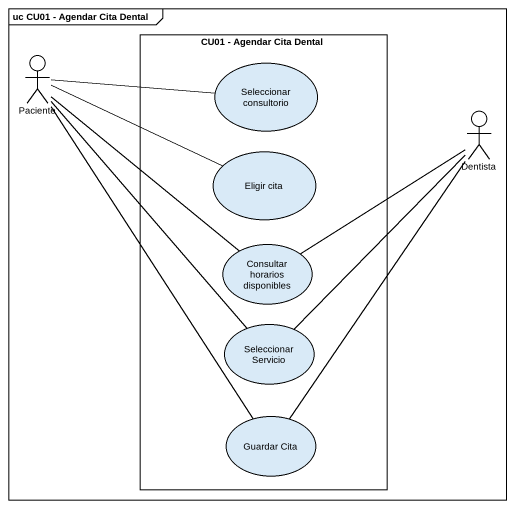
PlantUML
@startuml
mainframe uc CU01 - Agendar Cita Dental
rectangle "CU01 - Agendar Cita Dental" as CU01_Agendar_Cita_Dental {
  usecase "Seleccionar consultorio" as Seleccionar_consultorio
  usecase "Eligir cita" as Eligir_cita
  usecase "Consultar horarios disponibles" as Consultar_horarios
  usecase "Seleccionar Servicio" as Seleccionar_Servicio
  usecase "Guardar Cita" as Guardar_Cita
}
actor Paciente
actor Dentista
Paciente -right- Seleccionar_consultorio
Paciente -right- Eligir_cita
Paciente -- Consultar_horarios
Paciente -- Seleccionar_Servicio
Paciente -- Guardar_Cita
Dentista -left- Consultar_horarios
Dentista -- Seleccionar_Servicio
Dentista -- Guardar_Cita
@enduml
